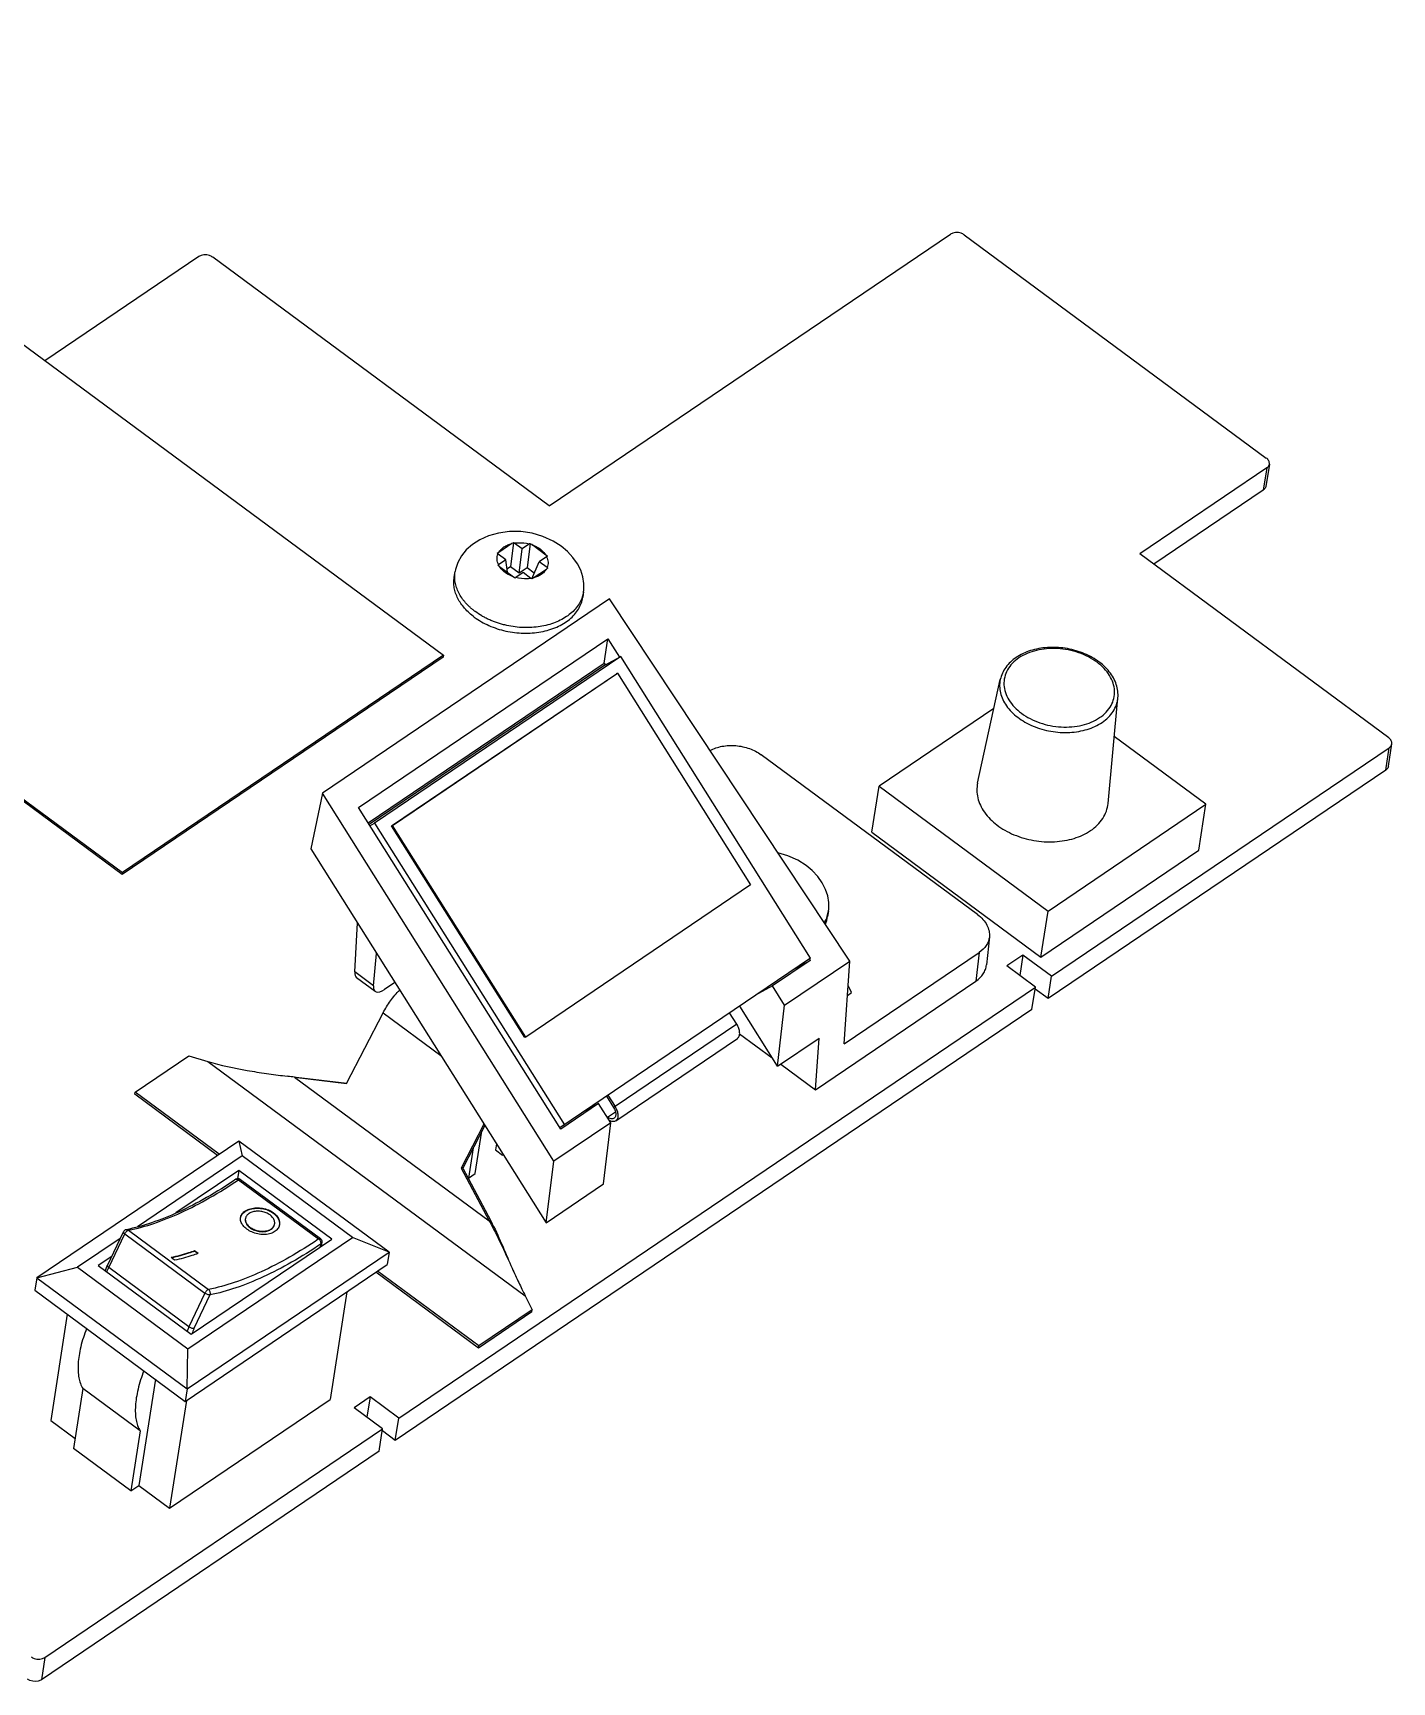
# Model space of a CAD drawing. Extents: x 0 to 420, y -74 to 297.
# Drawn here: x 218.4 to 266.6, y 13.2 to 71.8 of the extents above; entities that cross this region are included whole.
import ezdxf

# ---------------------------------------------------------------- set-up
doc = ezdxf.new("R2010")
doc.units = 0
doc.header["$LTSCALE"] = 23.1
doc.layers.get('0').update_dxf_attribs({"linetype": 'CONTINUOUS'})

msp = doc.modelspace()

# ---------------------------------------------------------------- linework, layer by layer
at = {"color": 7, "linetype": 'CONTINUOUS'}
for p, q in [((203.038, 71.772), (232.95, 49.675)), ((236.697, 54.982), (250.948, 64.628)), ((251.439, 64.601), (262.165, 56.677)), ((224.259, 63.834), (218.792, 60.134)), ((236.697, 54.982), (224.751, 63.807)), ((198.082, 59.295), (221.549, 41.958)), ((221.538, 41.884), (198.097, 59.201)), ((262.182, 56.329), (257.668, 53.274)), ((262.182, 56.329), (262.058, 55.536)), ((262.273, 56.463), (262.15, 55.67)), ((262.058, 55.536), (258.169, 52.903)), ((235.377, 53.638), (234.911, 53.323)), ((235.431, 53.674), (235.326, 52.814)), ((235.736, 53.449), (235.458, 53.655)), ((235.631, 52.589), (235.736, 53.449)), ((235.996, 53.625), (235.736, 53.449)), ((236.021, 53.642), (235.916, 52.782)), ((236.577, 53.231), (236.078, 53.6)), ((235.162, 53.061), (234.884, 53.267)), ((235.162, 53.061), (234.902, 52.885)), ((234.935, 52.826), (235.434, 52.457)), ((235.216, 52.618), (235.162, 53.061)), ((235.326, 52.814), (235.202, 52.731)), ((235.631, 52.589), (235.326, 52.814)), ((235.916, 52.782), (235.631, 52.589)), ((236.172, 52.593), (235.916, 52.782)), ((236.079, 52.383), (236.35, 52.996)), ((236.135, 52.419), (236.601, 52.734)), ((236.61, 53.172), (236.35, 52.996)), ((236.628, 52.79), (236.35, 52.996)), ((266.514, 46.739), (257.668, 53.274)), ((233.327, 52.442), (233.358, 52.641)), ((235.776, 52.608), (235.516, 52.432)), ((236.054, 52.402), (235.776, 52.608)), ((238.839, 51.675), (228.646, 44.775)), ((237.923, 51.93), (237.892, 51.732)), ((247.378, 38.811), (238.839, 51.675)), ((229.927, 44.263), (238.786, 50.259)), ((238.649, 49.393), (238.786, 50.259)), ((238.786, 50.259), (239.2, 49.6)), ((232.938, 49.601), (221.538, 41.884)), ((232.95, 49.675), (221.549, 41.958)), ((230.268, 43.72), (238.649, 49.393)), ((238.674, 49.321), (230.308, 43.658)), ((239.242, 49.626), (230.502, 43.71)), ((232.95, 49.675), (232.938, 49.601)), ((238.649, 49.393), (238.689, 49.33)), ((238.674, 49.321), (239.242, 49.626)), ((245.979, 38.913), (239.242, 49.626)), ((231.105, 43.612), (239.085, 49.013)), ((231.14, 43.631), (239.121, 49.032)), ((239.121, 49.032), (239.085, 49.013)), ((239.121, 49.032), (243.848, 41.516)), ((251.915, 45.13), (252.719, 48.809)), ((256.545, 44.41), (256.896, 48.16)), ((252.494, 47.779), (248.417, 45.02)), ((254.537, 38.272), (266.531, 46.39)), ((260.021, 44.382), (256.767, 46.786)), ((266.408, 45.597), (266.531, 46.39)), ((266.499, 45.731), (266.623, 46.524)), ((251.908, 40.465), (244.233, 46.135)), ((266.408, 45.597), (254.414, 37.479)), ((228.646, 44.775), (228.233, 42.802)), ((236.87, 31.699), (228.646, 44.775)), ((248.163, 43.385), (248.417, 45.02)), ((248.417, 45.02), (254.416, 40.589)), ((237.111, 32.84), (229.927, 44.263)), ((254.416, 40.589), (260.021, 44.382)), ((259.767, 42.747), (260.021, 44.382)), ((230.332, 43.619), (230.502, 43.71)), ((230.502, 43.71), (237.239, 32.997)), ((231.14, 43.631), (231.105, 43.612)), ((235.832, 36.095), (231.105, 43.612)), ((235.868, 36.114), (231.14, 43.631)), ((248.163, 43.385), (254.161, 38.953)), ((228.233, 42.802), (236.589, 29.515)), ((254.161, 38.953), (259.767, 42.747)), ((221.549, 41.958), (221.538, 41.884)), ((243.848, 41.516), (235.868, 36.114)), ((246.617, 40.594), (246.586, 40.396)), ((246.617, 40.594), (246.617, 40.594)), ((254.161, 38.953), (254.416, 40.589)), ((229.794, 38.424), (229.891, 40.165)), ((252.331, 39.669), (252.225, 38.672)), ((230.46, 37.932), (230.571, 39.084)), ((245.979, 38.913), (237.078, 32.888)), ((245.969, 38.836), (244.628, 37.928)), ((245.059, 37.242), (247.378, 38.811)), ((245.461, 38.562), (245.969, 38.836)), ((245.938, 38.887), (245.969, 38.836)), ((247.173, 35.871), (251.973, 39.12)), ((247.173, 35.871), (247.378, 38.811)), ((251.973, 39.12), (251.854, 38.103)), ((253.521, 39.023), (252.951, 38.637)), ((253.521, 39.023), (253.408, 38.299)), ((254.537, 38.272), (253.521, 39.023)), ((230.46, 37.932), (229.794, 38.424)), ((230.519, 37.736), (229.862, 38.221)), ((246.154, 34.244), (251.854, 38.103)), ((253.967, 37.886), (252.951, 38.637)), ((254.414, 37.479), (254.537, 38.272)), ((231.22, 38.053), (230.855, 37.806)), ((231.356, 22.582), (253.967, 37.886)), ((244.628, 37.928), (244.131, 37.662)), ((245.059, 37.242), (244.628, 37.928)), ((247.293, 37.593), (247.439, 37.691)), ((247.439, 37.691), (247.318, 37.947)), ((253.844, 37.093), (253.967, 37.886)), ((254.414, 37.479), (253.957, 37.817)), ((229.508, 34.462), (230.803, 36.972)), ((230.803, 36.972), (232.851, 35.459)), ((253.844, 37.093), (231.233, 21.789)), ((244.807, 35.078), (243.465, 37.211)), ((244.807, 35.078), (245.059, 37.242)), ((235.868, 36.114), (235.832, 36.095)), ((243.463, 36.232), (244.617, 35.379)), ((244.807, 35.078), (246.282, 36.076)), ((246.154, 34.244), (246.282, 36.076)), ((221.999, 34.155), (223.899, 35.441)), ((223.899, 35.441), (224.579, 35.245)), ((224.579, 35.245), (235.853, 26.917)), ((244.921, 35.155), (246.154, 34.244)), ((227.318, 34.732), (227.419, 34.719)), ((227.659, 34.687), (227.715, 34.692)), ((227.659, 34.687), (229.508, 34.462)), ((227.659, 34.687), (234.573, 29.58)), ((221.988, 34.081), (221.999, 34.155)), ((224.986, 31.949), (221.999, 34.155)), ((238.735, 34.009), (238.985, 33.612)), ((238.452, 33.749), (237.111, 32.84)), ((238.452, 33.749), (237.956, 33.482)), ((238.26, 33.645), (238.23, 33.668)), ((238.884, 33.062), (238.452, 33.749)), ((238.769, 33.269), (239.051, 33.46)), ((239.038, 33.641), (238.985, 33.612)), ((234.383, 33.023), (233.575, 31.457)), ((238.884, 33.062), (236.87, 31.699)), ((237.069, 32.906), (237.239, 32.997)), ((238.632, 30.898), (238.884, 33.062)), ((238.769, 33.269), (238.74, 33.291)), ((238.766, 33.25), (238.769, 33.269)), ((225.681, 32.419), (218.508, 27.564)), ((231.019, 28.476), (225.681, 32.419)), ((225.681, 32.419), (225.797, 31.889)), ((234.071, 31.264), (234.305, 32.769)), ((234.824, 32.322), (234.791, 32.111)), ((225.797, 31.889), (222.082, 29.375)), ((229.711, 28.998), (225.797, 31.889)), ((234.001, 32.179), (233.834, 31.103)), ((234.791, 32.111), (235.045, 31.923)), ((235.051, 31.961), (235.045, 31.923)), ((235.045, 31.923), (235.066, 31.937)), ((236.589, 29.515), (236.87, 31.699)), ((225.675, 31.375), (223.444, 29.865)), ((225.675, 31.375), (225.629, 31.082)), ((225.666, 31.044), (228.513, 28.941)), ((228.979, 28.933), (225.675, 31.375)), ((225.734, 31.058), (228.58, 28.955)), ((233.631, 31.462), (233.575, 31.457)), ((233.575, 31.457), (234.573, 29.58)), ((233.814, 31.118), (233.834, 31.103)), ((233.834, 31.103), (234.071, 31.264)), ((236.589, 29.515), (238.632, 30.898)), ((225.922, 29.944), (225.919, 29.929)), ((226.812, 29.287), (226.808, 29.272)), ((234.573, 29.58), (234.628, 29.584)), ((234.573, 29.58), (234.583, 29.561)), ((221.468, 28.959), (219.954, 27.935)), ((221.012, 28.001), (221.58, 29.194)), ((221.06, 27.927), (221.628, 29.12)), ((221.628, 29.12), (224.475, 27.017)), ((221.679, 29.271), (221.679, 29.271)), ((221.761, 29.251), (224.608, 27.148)), ((223.869, 25.043), (229.711, 28.998)), ((223.991, 25.557), (228.979, 28.933)), ((228.585, 28.667), (228.599, 28.767)), ((228.617, 28.688), (228.636, 28.823)), ((231.019, 28.476), (229.711, 28.998)), ((221.165, 28.322), (220.687, 27.999)), ((223.4, 28.185), (223.273, 28.279)), ((223.846, 23.621), (231.019, 28.476)), ((224.111, 28.52), (224.105, 28.503)), ((224.218, 28.42), (224.105, 28.503)), ((224.238, 28.427), (224.111, 28.52)), ((224.238, 28.427), (224.227, 28.423)), ((231.019, 28.476), (230.95, 28.03)), ((218.508, 27.564), (218.439, 27.118)), ((218.508, 27.564), (219.954, 27.935)), ((218.508, 27.564), (223.846, 23.621)), ((219.954, 27.935), (223.869, 25.043)), ((220.687, 27.999), (223.991, 25.557)), ((223.907, 25.824), (221.06, 27.927)), ((223.777, 23.175), (230.95, 28.03)), ((234.2, 25.142), (230.606, 27.797)), ((235.341, 27.995), (235.361, 27.952)), ((235.361, 27.952), (235.383, 27.902)), ((218.439, 27.118), (223.777, 23.175)), ((224.475, 27.017), (223.907, 25.824)), ((224.655, 26.956), (224.087, 25.763)), ((229.517, 27.06), (228.922, 23.237)), ((236.1, 26.428), (234.2, 25.142)), ((235.853, 26.917), (236.1, 26.428)), ((236.088, 26.354), (236.1, 26.428)), ((219.589, 26.268), (219.003, 22.496)), ((223.846, 23.621), (223.869, 25.043)), ((234.188, 25.067), (234.2, 25.142)), ((220.142, 23.626), (219.811, 21.495)), ((222.175, 22.124), (220.142, 23.626)), ((222.716, 23.959), (222.129, 20.186)), ((223.846, 23.621), (223.777, 23.175)), ((223.222, 19.378), (228.922, 23.237)), ((223.816, 23.202), (223.222, 19.378)), ((230.34, 23.333), (229.77, 22.947)), ((230.786, 22.196), (229.77, 22.947)), ((230.34, 23.333), (230.227, 22.609)), ((231.356, 22.582), (230.34, 23.333)), ((219.003, 22.496), (219.867, 21.857)), ((231.233, 21.789), (231.356, 22.582)), ((218.793, 14.078), (230.786, 22.196)), ((222.175, 22.124), (221.844, 19.993)), ((230.663, 21.403), (230.786, 22.196)), ((231.233, 21.789), (230.776, 22.127)), ((230.663, 21.403), (218.67, 13.285)), ((221.844, 19.993), (219.811, 21.495)), ((221.844, 19.993), (222.129, 20.186)), ((222.129, 20.186), (223.222, 19.378)), ((218.793, 14.078), (218.67, 13.285))]:
    msp.add_line(p, q, dxfattribs=at)
at = {"color": 3, "linetype": 'CONTINUOUS'}
for p, q in [((243.361, 36.567), (243.108, 36.969)), ((243.361, 36.567), (239.038, 33.641)), ((239.062, 33.14), (243.385, 36.066)), ((227.418, 34.721), (227.661, 34.697)), ((227.661, 34.697), (227.715, 34.692)), ((227.715, 34.692), (229.51, 34.473)), ((224.927, 31.909), (221.988, 34.081)), ((238.785, 34.043), (239.038, 33.641)), ((238.195, 33.61), (238.171, 33.628)), ((234.412, 32.977), (233.631, 31.462)), ((233.631, 31.462), (234.628, 29.584)), ((234.188, 25.067), (230.547, 27.757)), ((236.088, 26.354), (234.188, 25.067))]:
    msp.add_line(p, q, dxfattribs=at)
at = {"color": 7, "linetype": 'CONTINUOUS'}
for points in [[(237.128, 53.541), (236.836, 53.728), (236.48, 53.891), (236.093, 54.006), (235.689, 54.065), (235.286, 54.067), (234.901, 54.014), (234.55, 53.914), (234.24, 53.775), (233.976, 53.606), (233.758, 53.413), (233.582, 53.198), (233.453, 52.965), (233.372, 52.716), (233.358, 52.641)], [(237.923, 51.93), (237.931, 51.988), (237.935, 52.225), (237.897, 52.46), (237.82, 52.692), (237.703, 52.922), (237.545, 53.146), (237.347, 53.359), (237.128, 53.541)], [(245.822, 42.205), (245.53, 42.391), (245.174, 42.554), (244.825, 42.658)], [(246.617, 40.594), (246.625, 40.652), (246.629, 40.889), (246.591, 41.124), (246.515, 41.356), (246.398, 41.585), (246.239, 41.809), (246.041, 42.022), (245.822, 42.205)]]:
    msp.add_lwpolyline(points, dxfattribs=at)
for centre, radius, start, end in [((237.254, 49.858), 4.183, 124.0695, 124.96053), ((237.65, 50.285), 4.051, 123.21088, 124.12151), ((234.872, 52.862), 0.986, 53.55325, 55.46374), ((236.514, 52.86), 0.925, 122.24782, 124.08839), ((233.528, 50.151), 4.29, 53.5155, 54.46503), ((234.061, 52.152), 1.385, 53.54941, 54.90672), ((235.456, 52.068), 0.987, 124.11613, 125.87839), ((231.341, 47.966), 6.044, 53.52361, 54.19693), ((233.981, 49.713), 4.372, 52.63268, 53.56993), ((240.092, 47.583), 6.223, 123.52826, 124.12051), ((237.43, 51.96), 1.463, 122.93003, 124.0906), ((236.018, 51.966), 1.025, 51.66228, 53.52373), ((231.756, 47.476), 6.192, 52.89983, 53.56218), ((236.39, 51.141), 1.559, 124.10098, 125.2193), ((235.189, 51.232), 1.456, 52.21532, 53.52883), ((239.968, 46.754), 6.839, 124.08519, 124.63066), ((236.806, 52.104), 1.13, 341.05228, 351.14545), ((245.5, 40.768), 1.13, 341.05228, 351.14545), ((245.454, 40.573), 1.146, 336.86132, 351.08218), ((217.009, -45.593), 80.984, 82.44354, 82.6147), ((225.65, 30.945), 0.14, 53.54402, 124.06741), ((226.024, 29.657), 0.286, 166.76247, 170.05731), ((226.803, 29.5), 0.324, 346.62379, 349.2767), ((221.707, 29.134), 0.14, 101.16077, 154.53984), ((228.497, 28.842), 0.14, 351.98381, 53.54509)]:
    msp.add_arc(centre, radius, start, end, dxfattribs=at)
for centre, major_axis, ratio, start_param, end_param in [((230.273, 38.788), (0.409, 0.568), 0.441981, -3.747592, -3.147184), ((230.941, 38.295), (0.423, 0.558), 0.41763, -3.737035, -2.253505)]:
    msp.add_ellipse(centre, major_axis=major_axis, ratio=ratio, start_param=start_param, end_param=end_param, dxfattribs=at)
for points, knots in [([(251.439, 64.601), (251.405, 64.626), (251.254, 64.703), (251.052, 64.698), (250.948, 64.628)], [0, 0, 0, 0, 0.255807, 1, 1, 1, 1]), ([(224.751, 63.807), (224.716, 63.833), (224.565, 63.91), (224.363, 63.905), (224.259, 63.834)], [0, 0, 0, 0, 0.255807, 1, 1, 1, 1]), ([(262.273, 56.463), (262.279, 56.501), (262.261, 56.588), (262.201, 56.651), (262.165, 56.677)], [0, 0, 0, 0, 0.461755, 1, 1, 1, 1]), ([(262.182, 56.329), (262.194, 56.337), (262.237, 56.371), (262.267, 56.423), (262.273, 56.463)], [0, 0, 0, 0, 0.270586, 1, 1, 1, 1]), ([(262.15, 55.67), (262.148, 55.657), (262.133, 55.603), (262.093, 55.559), (262.058, 55.536)], [0, 0, 0, 0, 0.238377, 1, 1, 1, 1]), ([(234.911, 53.323), (234.932, 53.361), (234.987, 53.433), (235.095, 53.523), (235.228, 53.594), (235.326, 53.626), (235.377, 53.638)], [0, 0, 0, 0, 0.225401, 0.466179, 0.724562, 1, 1, 1, 1]), ([(235.458, 53.655), (235.501, 53.662), (235.681, 53.682), (235.864, 53.661), (235.996, 53.625)], [0, 0, 0, 0, 0.245205, 1, 1, 1, 1]), ([(236.078, 53.6), (236.105, 53.591), (236.209, 53.55), (236.307, 53.496), (236.374, 53.447)], [0, 0, 0, 0, 0.257769, 1, 1, 1, 1]), ([(236.374, 53.447), (236.395, 53.431), (236.472, 53.369), (236.539, 53.293), (236.577, 53.231)], [0, 0, 0, 0, 0.263164, 1, 1, 1, 1]), ([(234.902, 52.885), (234.888, 52.916), (234.864, 52.979), (234.849, 53.077), (234.854, 53.175), (234.872, 53.237), (234.884, 53.267)], [0, 0, 0, 0, 0.260285, 0.51031, 0.754976, 1, 1, 1, 1]), ([(235.138, 52.611), (235.117, 52.626), (235.04, 52.688), (234.973, 52.764), (234.935, 52.826)], [0, 0, 0, 0, 0.263164, 1, 1, 1, 1]), ([(236.601, 52.734), (236.58, 52.696), (236.525, 52.624), (236.417, 52.534), (236.284, 52.464), (236.186, 52.431), (236.135, 52.419)], [0, 0, 0, 0, 0.225401, 0.466179, 0.724562, 1, 1, 1, 1]), ([(236.61, 53.172), (236.624, 53.141), (236.648, 53.078), (236.663, 52.98), (236.658, 52.882), (236.64, 52.82), (236.628, 52.79)], [0, 0, 0, 0, 0.260285, 0.51031, 0.754976, 1, 1, 1, 1]), ([(234.042, 51.026), (233.917, 51.118), (233.694, 51.318), (233.483, 51.621), (233.375, 51.874), (233.326, 52.064), (233.309, 52.254), (233.317, 52.38), (233.327, 52.442)], [0, 0, 0, 0, 0.279144, 0.535979, 0.656958, 0.773805, 0.887681, 1, 1, 1, 1]), ([(234.073, 51.224), (234.041, 51.249), (233.979, 51.298), (233.89, 51.374), (233.806, 51.453), (233.729, 51.536), (233.658, 51.621), (233.574, 51.737), (233.485, 51.886), (233.406, 52.072), (233.357, 52.262), (233.339, 52.453), (233.348, 52.578), (233.358, 52.64)], [0, 0, 0, 0, 0.072375, 0.142649, 0.211421, 0.279118, 0.345612, 0.410685, 0.536458, 0.657297, 0.774043, 0.887796, 1, 1, 1, 1]), ([(235.434, 52.457), (235.407, 52.467), (235.303, 52.507), (235.205, 52.562), (235.138, 52.611)], [0, 0, 0, 0, 0.257769, 1, 1, 1, 1]), ([(236.054, 52.402), (236.011, 52.395), (235.831, 52.375), (235.647, 52.396), (235.516, 52.432)], [0, 0, 0, 0, 0.245205, 1, 1, 1, 1]), ([(234.042, 51.026), (234.202, 50.908), (234.562, 50.704), (235.156, 50.513), (235.784, 50.436), (236.4, 50.481), (236.877, 50.62), (237.209, 50.79), (237.422, 50.94), (237.601, 51.113), (237.742, 51.304), (237.843, 51.512), (237.881, 51.658), (237.892, 51.732)], [0, 0, 0, 0, 0.131862, 0.270579, 0.411073, 0.547919, 0.676406, 0.736644, 0.793942, 0.848428, 0.900479, 0.950722, 1, 1, 1, 1]), ([(237.875, 51.737), (237.852, 51.67), (237.792, 51.536), (237.666, 51.352), (237.506, 51.185), (237.244, 50.982), (236.844, 50.788), (236.395, 50.684), (236.012, 50.651), (235.714, 50.654), (235.415, 50.685), (235.168, 50.733), (234.975, 50.785), (234.833, 50.83), (234.694, 50.881), (234.56, 50.938), (234.429, 51.001), (234.265, 51.093), (234.149, 51.172), (234.073, 51.224)], [0, 0, 0, 0, 0.04941, 0.100387, 0.153525, 0.209214, 0.328522, 0.457804, 0.525374, 0.594169, 0.663614, 0.733104, 0.767689, 0.802063, 0.836141, 0.869841, 0.903141, 0.936073, 1, 1, 1, 1]), ([(256.896, 48.16), (256.903, 48.239), (256.901, 48.402), (256.845, 48.643), (256.741, 48.876), (256.538, 49.175), (256.254, 49.431), (255.919, 49.634), (255.54, 49.806), (255.129, 49.915), (254.707, 49.956), (254.391, 49.953), (254.084, 49.915), (253.705, 49.821), (253.439, 49.699), (253.284, 49.594)], [0, 0, 0, 0, 0.05189, 0.104867, 0.159665, 0.216831, 0.338893, 0.40391, 0.470976, 0.60855, 0.677795, 0.746264, 0.813254, 0.878171, 1, 1, 1, 1]), ([(256.247, 47.457), (256.332, 47.514), (256.485, 47.642), (256.66, 47.875), (256.763, 48.136), (256.788, 48.413), (256.734, 48.692), (256.606, 48.962), (256.409, 49.213), (256.153, 49.437), (255.847, 49.625), (255.502, 49.771), (255.131, 49.869), (254.748, 49.917), (254.367, 49.912), (253.897, 49.837), (253.564, 49.704), (253.378, 49.577)], [0, 0, 0, 0, 0.057773, 0.111812, 0.163419, 0.21446, 0.266947, 0.322533, 0.38219, 0.446149, 0.514003, 0.584864, 0.657518, 0.73057, 0.80259, 0.872247, 1, 1, 1, 1]), ([(253.284, 49.594), (253.212, 49.545), (253.078, 49.439), (252.911, 49.25), (252.787, 49.039), (252.736, 48.886), (252.719, 48.809)], [0, 0, 0, 0, 0.26342, 0.516091, 0.760506, 1, 1, 1, 1]), ([(253.378, 49.577), (253.293, 49.52), (253.14, 49.393), (252.965, 49.159), (252.862, 48.898), (252.837, 48.622), (252.891, 48.342), (253.019, 48.072), (253.215, 47.821), (253.472, 47.598), (253.778, 47.41), (254.123, 47.264), (254.494, 47.165), (254.876, 47.117), (255.257, 47.122), (255.728, 47.197), (256.06, 47.331), (256.247, 47.457)], [0, 0, 0, 0, 0.057773, 0.111812, 0.163419, 0.21446, 0.266947, 0.322533, 0.38219, 0.446149, 0.514003, 0.584864, 0.657518, 0.73057, 0.80259, 0.872247, 1, 1, 1, 1]), ([(252.719, 48.809), (252.702, 48.733), (252.686, 48.574), (252.717, 48.334), (252.8, 48.096), (252.983, 47.784), (253.259, 47.512), (253.594, 47.292), (253.981, 47.102), (254.515, 46.949), (255.069, 46.914), (255.502, 46.961), (255.897, 47.054), (256.174, 47.179), (256.334, 47.287)], [0, 0, 0, 0, 0.049538, 0.100017, 0.15257, 0.208009, 0.32854, 0.393778, 0.461605, 0.601849, 0.742673, 0.811188, 0.877321, 1, 1, 1, 1]), ([(256.334, 47.287), (256.413, 47.341), (256.559, 47.459), (256.733, 47.671), (256.851, 47.907), (256.888, 48.076), (256.896, 48.16)], [0, 0, 0, 0, 0.268754, 0.521928, 0.763643, 1, 1, 1, 1]), ([(242.412, 46.288), (242.543, 46.361), (242.846, 46.463), (243.33, 46.483), (243.812, 46.38), (244.106, 46.229), (244.233, 46.135)], [0, 0, 0, 0, 0.234967, 0.490969, 0.751934, 1, 1, 1, 1]), ([(266.623, 46.524), (266.628, 46.562), (266.61, 46.65), (266.55, 46.712), (266.514, 46.739)], [0, 0, 0, 0, 0.461755, 1, 1, 1, 1]), ([(266.531, 46.39), (266.543, 46.398), (266.586, 46.433), (266.616, 46.485), (266.623, 46.524)], [0, 0, 0, 0, 0.270586, 1, 1, 1, 1]), ([(266.499, 45.731), (266.497, 45.718), (266.483, 45.665), (266.442, 45.621), (266.408, 45.597)], [0, 0, 0, 0, 0.238377, 1, 1, 1, 1]), ([(251.915, 45.13), (251.896, 45.045), (251.878, 44.87), (251.912, 44.603), (252.005, 44.34), (252.208, 43.994), (252.514, 43.692), (252.885, 43.449), (253.314, 43.238), (253.905, 43.068), (254.52, 43.029), (255, 43.082), (255.438, 43.185), (255.745, 43.323), (255.922, 43.443)], [0, 0, 0, 0, 0.049537, 0.100017, 0.15257, 0.20801, 0.328543, 0.393781, 0.461609, 0.601852, 0.742675, 0.81119, 0.877322, 1, 1, 1, 1]), ([(255.922, 43.443), (256.01, 43.503), (256.172, 43.634), (256.365, 43.869), (256.495, 44.13), (256.536, 44.317), (256.545, 44.41)], [0, 0, 0, 0, 0.268753, 0.521928, 0.763643, 1, 1, 1, 1]), ([(251.908, 40.465), (251.979, 40.413), (252.105, 40.301), (252.248, 40.102), (252.329, 39.888), (252.338, 39.74), (252.331, 39.669)], [0, 0, 0, 0, 0.27875, 0.536183, 0.774249, 1, 1, 1, 1]), ([(246.569, 40.401), (246.563, 40.382), (246.535, 40.308), (246.5, 40.237), (246.471, 40.186)], [0, 0, 0, 0, 0.247698, 1, 1, 1, 1]), ([(252.331, 39.669), (252.325, 39.616), (252.3, 39.51), (252.198, 39.308), (252.069, 39.185), (251.973, 39.12)], [0, 0, 0, 0, 0.236872, 0.479271, 1, 1, 1, 1]), ([(251.854, 38.103), (251.954, 38.171), (252.088, 38.297), (252.194, 38.507), (252.219, 38.617), (252.225, 38.672)], [0, 0, 0, 0, 0.520729, 0.763128, 1, 1, 1, 1]), ([(230.803, 36.972), (230.879, 37.12), (231.057, 37.406), (231.273, 37.663), (231.391, 37.783)], [0, 0, 0, 0, 0.498615, 1, 1, 1, 1]), ([(224.579, 35.245), (225.038, 35.11), (225.732, 34.959), (226.651, 34.818), (227.099, 34.76), (227.318, 34.732)], [0, 0, 0, 0, 0.514632, 0.762342, 1, 1, 1, 1]), ([(238.985, 33.612), (239.008, 33.576), (239.044, 33.503), (239.066, 33.405), (239.064, 33.335), (239.053, 33.29), (239.033, 33.253), (239.014, 33.235), (239.004, 33.227)], [0, 0, 0, 0, 0.307664, 0.583192, 0.703524, 0.811394, 0.90877, 1, 1, 1, 1]), ([(239.004, 33.227), (238.989, 33.218), (238.954, 33.204), (238.894, 33.207), (238.83, 33.229), (238.789, 33.254), (238.769, 33.269)], [0, 0, 0, 0, 0.205015, 0.43359, 0.698294, 1, 1, 1, 1]), ([(225.572, 31.061), (225.235, 30.833), (224.571, 30.416), (223.571, 29.895), (222.615, 29.507), (221.983, 29.332), (221.679, 29.271)], [0, 0, 0, 0, 0.283342, 0.545167, 0.784198, 1, 1, 1, 1]), ([(221.761, 29.251), (222.068, 29.312), (222.703, 29.488), (223.663, 29.878), (224.665, 30.399), (225.329, 30.816), (225.666, 31.044)], [0, 0, 0, 0, 0.216972, 0.456262, 0.717643, 1, 1, 1, 1]), ([(225.572, 31.061), (225.578, 31.065), (225.592, 31.07), (225.616, 31.069), (225.641, 31.061), (225.658, 31.05), (225.666, 31.044)], [0, 0, 0, 0, 0.205094, 0.433657, 0.6985, 1, 1, 1, 1]), ([(225.666, 31.044), (225.672, 31.049), (225.684, 31.055), (225.7, 31.061), (225.716, 31.065), (225.728, 31.062), (225.734, 31.058)], [0, 0, 0, 0, 0.323332, 0.532171, 0.711304, 1, 1, 1, 1]), ([(225.745, 29.722), (225.75, 29.744), (225.766, 29.788), (225.819, 29.869), (225.879, 29.918), (225.922, 29.944)], [0, 0, 0, 0, 0.231798, 0.473099, 1, 1, 1, 1]), ([(225.746, 29.722), (225.752, 29.742), (225.769, 29.783), (225.821, 29.858), (225.878, 29.904), (225.919, 29.929)], [0, 0, 0, 0, 0.231843, 0.473717, 1, 1, 1, 1]), ([(225.919, 29.929), (225.971, 29.961), (226.093, 30.01), (226.292, 30.039), (226.504, 30.027), (226.709, 29.973), (226.89, 29.879), (227.03, 29.754), (227.103, 29.628), (227.125, 29.524), (227.125, 29.474), (227.123, 29.449)], [0, 0, 0, 0, 0.120487, 0.254666, 0.395427, 0.535957, 0.670259, 0.792644, 0.901074, 0.951313, 1, 1, 1, 1]), ([(225.922, 29.944), (225.975, 29.977), (226.1, 30.027), (226.304, 30.055), (226.52, 30.04), (226.728, 29.982), (226.909, 29.883), (227.046, 29.752), (227.114, 29.621), (227.13, 29.516), (227.127, 29.465), (227.122, 29.44)], [0, 0, 0, 0, 0.121126, 0.256186, 0.397736, 0.538711, 0.672782, 0.794217, 0.901457, 0.951355, 1, 1, 1, 1]), ([(226.948, 29.47), (226.952, 29.488), (226.955, 29.526), (226.943, 29.605), (226.904, 29.681), (226.845, 29.748), (226.769, 29.812), (226.653, 29.876), (226.497, 29.921), (226.335, 29.933), (226.182, 29.912), (226.089, 29.875), (226.049, 29.851)], [0, 0, 0, 0, 0.048208, 0.097926, 0.204905, 0.264221, 0.326932, 0.461518, 0.602907, 0.744533, 0.879267, 1, 1, 1, 1]), ([(226.939, 29.193), (226.887, 29.161), (226.764, 29.114), (226.561, 29.092), (226.348, 29.116), (226.143, 29.182), (225.964, 29.282), (225.845, 29.392), (225.781, 29.489), (225.75, 29.561), (225.736, 29.634), (225.738, 29.683), (225.742, 29.706)], [0, 0, 0, 0, 0.120752, 0.25504, 0.397412, 0.54065, 0.676942, 0.799331, 0.854388, 0.905513, 0.953592, 1, 1, 1, 1]), ([(225.912, 29.666), (225.908, 29.648), (225.905, 29.611), (225.916, 29.535), (225.955, 29.46), (226.012, 29.395), (226.088, 29.33), (226.203, 29.264), (226.358, 29.213), (226.521, 29.195), (226.675, 29.211), (226.769, 29.247), (226.808, 29.272)], [0, 0, 0, 0, 0.046647, 0.094746, 0.19967, 0.258678, 0.321616, 0.457523, 0.600689, 0.743565, 0.878736, 1, 1, 1, 1]), ([(225.916, 29.682), (225.912, 29.664), (225.908, 29.627), (225.919, 29.551), (225.958, 29.476), (226.016, 29.411), (226.091, 29.346), (226.207, 29.279), (226.362, 29.229), (226.524, 29.21), (226.678, 29.227), (226.772, 29.263), (226.812, 29.287)], [0, 0, 0, 0, 0.046634, 0.09473, 0.199685, 0.258718, 0.321685, 0.457645, 0.600842, 0.743711, 0.878828, 1, 1, 1, 1]), ([(226.049, 29.851), (226.016, 29.83), (225.972, 29.794), (225.932, 29.731), (225.92, 29.698), (225.916, 29.682)], [0, 0, 0, 0, 0.525522, 0.767123, 1, 1, 1, 1]), ([(226.808, 29.272), (226.843, 29.293), (226.89, 29.333), (226.93, 29.401), (226.942, 29.437), (226.945, 29.455)], [0, 0, 0, 0, 0.520048, 0.763136, 1, 1, 1, 1]), ([(226.812, 29.287), (226.846, 29.308), (226.893, 29.348), (226.933, 29.416), (226.945, 29.452), (226.948, 29.47)], [0, 0, 0, 0, 0.51998, 0.763076, 1, 1, 1, 1]), ([(227.119, 29.425), (227.113, 29.402), (227.097, 29.357), (227.043, 29.271), (226.983, 29.22), (226.939, 29.193)], [0, 0, 0, 0, 0.237129, 0.480846, 1, 1, 1, 1]), ([(234.583, 29.561), (234.724, 29.3), (234.983, 28.78), (235.224, 28.253), (235.341, 27.995)], [0, 0, 0, 0, 0.512111, 1, 1, 1, 1]), ([(221.58, 29.194), (221.578, 29.19), (221.578, 29.177), (221.587, 29.159), (221.605, 29.139), (221.62, 29.126), (221.628, 29.12)], [0, 0, 0, 0, 0.160076, 0.373639, 0.656223, 1, 1, 1, 1]), ([(221.628, 29.12), (221.636, 29.136), (221.654, 29.167), (221.687, 29.206), (221.723, 29.236), (221.749, 29.249), (221.761, 29.251)], [0, 0, 0, 0, 0.276575, 0.556248, 0.805768, 1, 1, 1, 1]), ([(221.679, 29.271), (221.693, 29.274), (221.723, 29.273), (221.749, 29.26), (221.761, 29.251)], [0, 0, 0, 0, 0.486059, 1, 1, 1, 1]), ([(228.513, 28.941), (228.176, 28.713), (227.512, 28.296), (226.51, 27.774), (225.55, 27.385), (224.914, 27.209), (224.608, 27.148)], [0, 0, 0, 0, 0.282357, 0.543738, 0.783028, 1, 1, 1, 1]), ([(228.599, 28.767), (228.259, 28.537), (227.588, 28.116), (226.576, 27.589), (225.607, 27.195), (224.965, 27.017), (224.655, 26.956)], [0, 0, 0, 0, 0.282357, 0.543738, 0.783028, 1, 1, 1, 1]), ([(228.58, 28.955), (228.577, 28.957), (228.564, 28.962), (228.539, 28.957), (228.522, 28.948), (228.513, 28.941)], [0, 0, 0, 0, 0.187163, 0.534962, 1, 1, 1, 1]), ([(228.599, 28.767), (228.601, 28.781), (228.599, 28.814), (228.581, 28.861), (228.552, 28.906), (228.527, 28.931), (228.513, 28.941)], [0, 0, 0, 0, 0.216358, 0.470558, 0.740827, 1, 1, 1, 1]), ([(228.599, 28.767), (228.609, 28.774), (228.626, 28.79), (228.634, 28.812), (228.636, 28.823)], [0, 0, 0, 0, 0.521748, 1, 1, 1, 1]), ([(224.111, 28.52), (224.04, 28.496), (223.764, 28.403), (223.483, 28.326), (223.273, 28.279)], [0, 0, 0, 0, 0.25875, 1, 1, 1, 1]), ([(224.105, 28.503), (224.036, 28.479), (223.767, 28.389), (223.493, 28.313), (223.288, 28.266)], [0, 0, 0, 0, 0.258488, 1, 1, 1, 1]), ([(224.227, 28.423), (224.157, 28.398), (223.885, 28.308), (223.607, 28.231), (223.4, 28.185)], [0, 0, 0, 0, 0.25864, 1, 1, 1, 1]), ([(220.942, 27.807), (220.946, 27.823), (220.964, 27.889), (220.989, 27.954), (221.012, 28.001)], [0, 0, 0, 0, 0.237584, 1, 1, 1, 1]), ([(220.998, 27.766), (221.001, 27.779), (221.019, 27.834), (221.041, 27.888), (221.06, 27.927)], [0, 0, 0, 0, 0.237015, 1, 1, 1, 1]), ([(221.012, 28.001), (221.01, 27.997), (221.009, 27.984), (221.019, 27.966), (221.036, 27.946), (221.051, 27.933), (221.06, 27.927)], [0, 0, 0, 0, 0.160031, 0.373515, 0.656111, 1, 1, 1, 1]), ([(235.383, 27.902), (235.461, 27.732), (235.612, 27.401), (235.772, 27.073), (235.853, 26.917)], [0, 0, 0, 0, 0.515237, 1, 1, 1, 1]), ([(224.608, 27.148), (224.596, 27.145), (224.57, 27.133), (224.534, 27.103), (224.501, 27.063), (224.483, 27.033), (224.475, 27.017)], [0, 0, 0, 0, 0.194232, 0.443752, 0.723425, 1, 1, 1, 1]), ([(224.655, 26.956), (224.643, 26.954), (224.613, 26.955), (224.568, 26.967), (224.52, 26.988), (224.489, 27.007), (224.475, 27.017)], [0, 0, 0, 0, 0.19477, 0.447232, 0.727779, 1, 1, 1, 1]), ([(224.655, 26.956), (224.67, 26.987), (224.675, 27.063), (224.636, 27.127), (224.608, 27.148)], [0, 0, 0, 0, 0.50334, 1, 1, 1, 1]), ([(223.907, 25.824), (223.9, 25.81), (223.876, 25.758), (223.856, 25.704), (223.844, 25.663)], [0, 0, 0, 0, 0.262091, 1, 1, 1, 1]), ([(224.087, 25.763), (224.074, 25.761), (224.045, 25.762), (223.999, 25.774), (223.951, 25.795), (223.921, 25.814), (223.907, 25.824)], [0, 0, 0, 0, 0.194764, 0.44722, 0.727759, 1, 1, 1, 1]), ([(220.271, 25.761), (220.19, 25.547), (220.087, 25.229), (220.003, 24.809), (219.97, 24.523), (219.967, 24.259), (220, 23.956), (220.07, 23.744), (220.142, 23.626)], [0, 0, 0, 0, 0.312458, 0.453767, 0.58422, 0.703592, 0.812108, 1, 1, 1, 1]), ([(224.087, 25.763), (224.072, 25.732), (224.047, 25.672), (224.029, 25.609), (224.023, 25.579)], [0, 0, 0, 0, 0.527847, 1, 1, 1, 1]), ([(222.305, 24.259), (222.223, 24.045), (222.121, 23.727), (222.036, 23.306), (222.004, 23.021), (222, 22.757), (222.033, 22.454), (222.104, 22.242), (222.175, 22.124)], [0, 0, 0, 0, 0.312458, 0.453767, 0.58422, 0.703592, 0.812108, 1, 1, 1, 1]), ([(218.301, 14.105), (218.336, 14.079), (218.487, 14.002), (218.689, 14.007), (218.793, 14.078)], [0, 0, 0, 0, 0.255807, 1, 1, 1, 1]), ([(218.67, 13.285), (218.636, 13.262), (218.477, 13.198), (218.282, 13.235), (218.178, 13.312)], [0, 0, 0, 0, 0.235834, 1, 1, 1, 1])]:
    msp.add_open_spline(points, degree=3, knots=knots, dxfattribs=at)
at = {"color": 3, "linetype": 'CONTINUOUS'}
for points, knots in [([(243.385, 36.066), (243.399, 36.076), (243.424, 36.1), (243.45, 36.148), (243.464, 36.206), (243.466, 36.298), (243.437, 36.424), (243.39, 36.52), (243.361, 36.567)], [0, 0, 0, 0, 0.09123, 0.188606, 0.296476, 0.416808, 0.692336, 1, 1, 1, 1]), ([(239.038, 33.641), (239.068, 33.594), (239.115, 33.498), (239.144, 33.372), (239.141, 33.28), (239.127, 33.222), (239.101, 33.174), (239.076, 33.15), (239.062, 33.14)], [0, 0, 0, 0, 0.307664, 0.583192, 0.703524, 0.811394, 0.90877, 1, 1, 1, 1]), ([(239.062, 33.14), (239.048, 33.131), (239.013, 33.115), (238.955, 33.111), (238.891, 33.123), (238.849, 33.14), (238.828, 33.151)], [0, 0, 0, 0, 0.21608, 0.44852, 0.708386, 1, 1, 1, 1]), ([(234.628, 29.584), (234.763, 29.319), (235.009, 28.793), (235.234, 28.257), (235.343, 27.995)], [0, 0, 0, 0, 0.512054, 1, 1, 1, 1])]:
    msp.add_open_spline(points, degree=3, knots=knots, dxfattribs=at)

doc.saveas('drawing.dxf')
